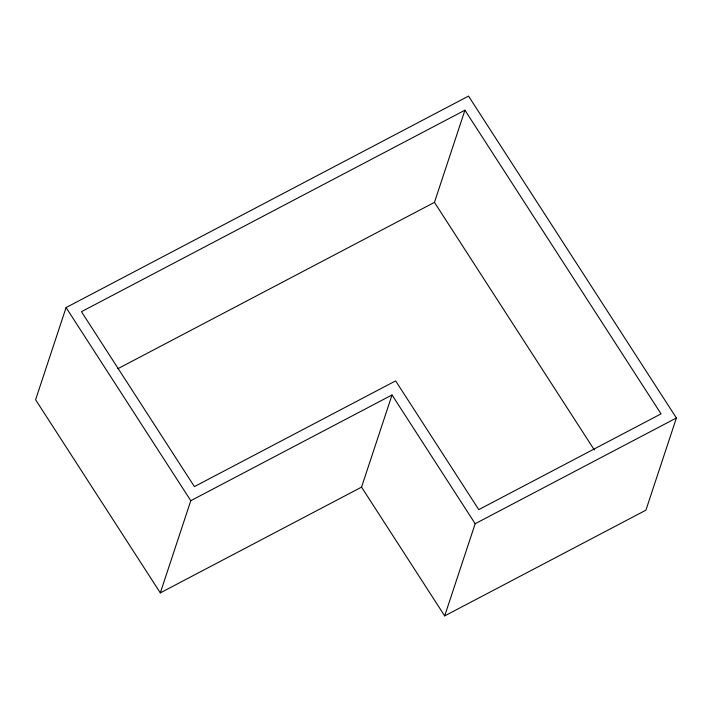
<?xml version="1.0" encoding="UTF-8"?>
<svg xmlns="http://www.w3.org/2000/svg" width="712" height="712" viewBox="0 0 712 712"><rect width="100%" height="100%" fill="white"/><g stroke="black" fill="none" stroke-linecap="round" stroke-linejoin="round"><path stroke-width="1.07" d="M444.688 615.898L645.918 510.166L676.4 417.988L468.541 96.102L66.082 307.566L35.6 399.743L160.316 592.874L361.545 487.142L392.027 394.964L475.171 523.721L444.688 615.898L361.545 487.142M160.316 592.874L190.798 500.696L392.027 394.964M117.827 368.727L434.453 202.368L464.936 110.191L661.039 413.868L478.776 509.632L395.632 380.875L194.403 486.608L81.453 311.687L464.936 110.191M475.171 523.721L676.4 417.988M434.453 202.368L594.351 449.984M66.082 307.566L190.798 500.696"/></g></svg>
